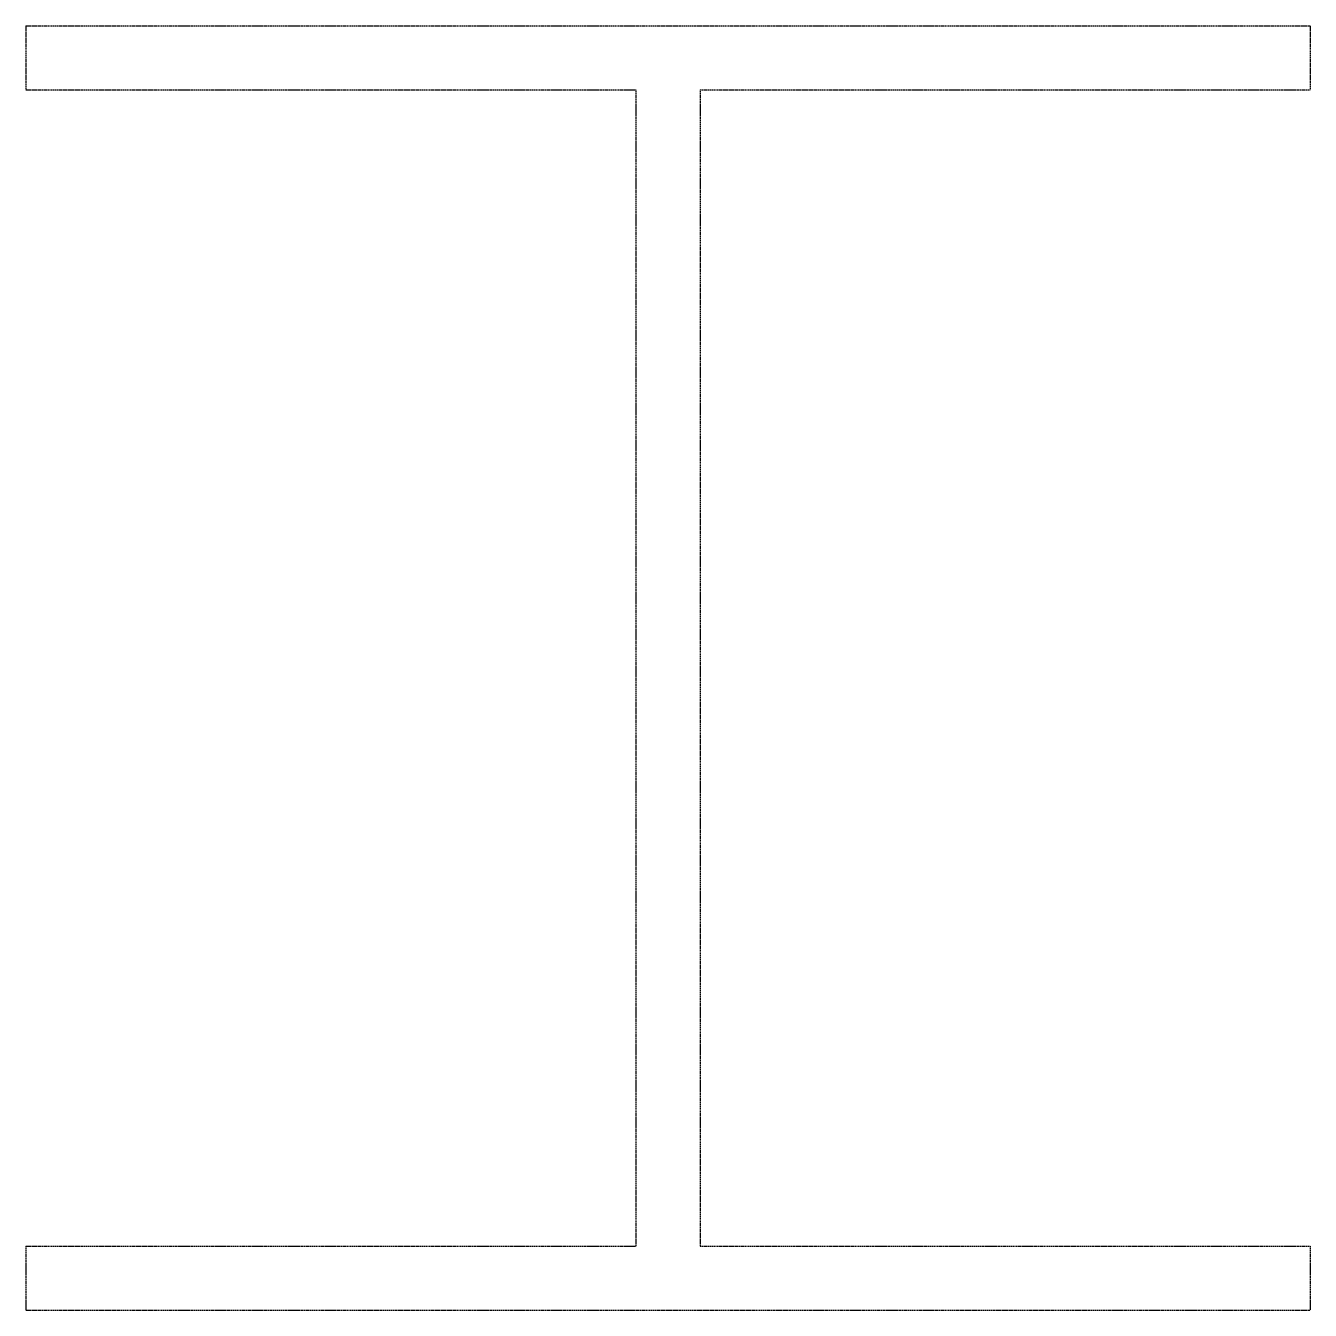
# Model space of a CAD drawing. Header units: millimetres. Extents: x -1732 to 458256, y -4349 to 130988.
# Drawn here: x 94339.2 to 94639.2, y 108691.1 to 108991.1 of the extents above; entities that cross this region are included whole.
import ezdxf

# ---------------------------------------------------------------- set-up
doc = ezdxf.new("R2010")
doc.units = ezdxf.units.MM
doc.header["$LTSCALE"] = 0.01
doc.header["$MEASUREMENT"] = 0
doc.linetypes.add('PHANTOM2', pattern=[31.75, 15.875, -3.175, 3.175, -3.175, 3.175, -3.175])
doc.layers.add('S-E-ACI', color=251, linetype='PHANTOM2')

msp = doc.modelspace()

# ---------------------------------------------------------------- linework, layer by layer
at = {"layer": 'S-E-ACI'}
for p, q in [((94339.15526, 108991.09785), (94639.16075, 108991.09785)), ((94339.15526, 108991.09785), (94339.15526, 108976.10169)), ((94639.16075, 108991.09785), (94639.16075, 108976.10169)), ((94339.15526, 108976.10169), (94481.65535, 108976.10169)), ((94481.65535, 108976.10169), (94481.65535, 108706.09766)), ((94496.66066, 108976.10169), (94496.66066, 108706.09766)), ((94496.66066, 108976.10169), (94639.16075, 108976.10169)), ((94339.15526, 108706.09766), (94339.15526, 108691.1015)), ((94339.15526, 108706.09766), (94481.65535, 108706.09766)), ((94496.66066, 108706.09766), (94639.16075, 108706.09766)), ((94639.16075, 108706.09766), (94639.16075, 108691.1015)), ((94339.15526, 108691.1015), (94639.16075, 108691.1015))]:
    msp.add_line(p, q, dxfattribs=at)

doc.saveas('drawing.dxf')
